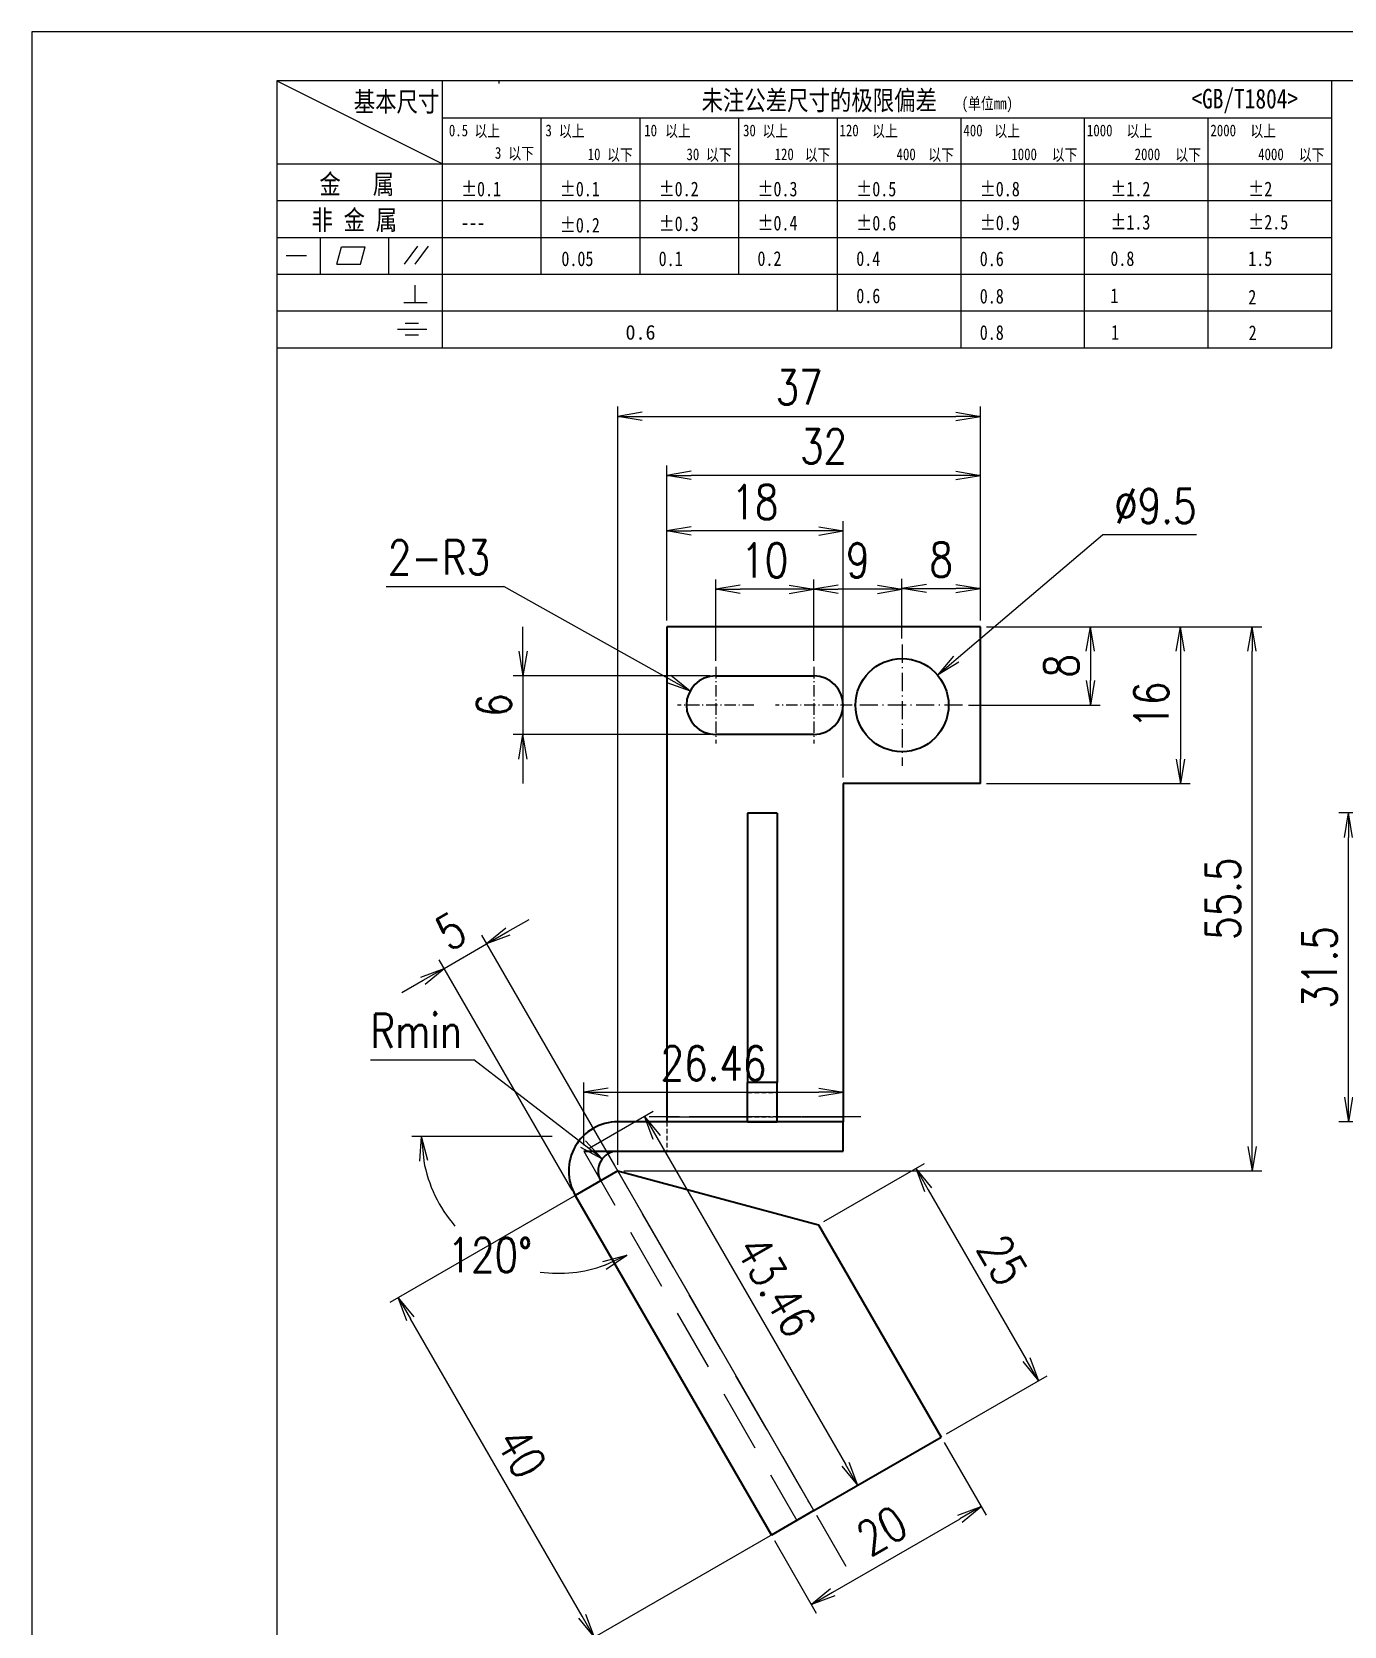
# Model space of a CAD drawing. Header units: millimetres. Extents: x 157477 to 225565, y -101889 to -80453.
# Drawn here: x 157825.9 to 157959.7, y -80796.5 to -80633.9 of the extents above; entities that cross this region are included whole.
import ezdxf

# ---------------------------------------------------------------- set-up
doc = ezdxf.new("R2010")
doc.units = ezdxf.units.MM
doc.header["$LTSCALE"] = 0.5
for name, pattern in [('AM_ISO02W050x2', [3.75, 3, -0.75]), ('AM_ISO08W050x2', [9, 6, -0.75, 1.5, -0.75]), ('DASHDOT', [18.5, 12, -3, 0.5, -3]), ('DASHED', [19.05, 12.7, -6.35])]:
    doc.linetypes.add(name, pattern=pattern)
for name, color, linetype, lineweight in [('中心线', 2, 'AM_ISO08W050x2', 18), ('图框', 7, 'Continuous', 18), ('标注线', 3, 'Continuous', 18), ('虚线', 1, 'AM_ISO02W050x2', 18)]:
    doc.layers.add(name, color=color, linetype=linetype, lineweight=lineweight)
doc.layers.add('图\\M+19E79\\M+195B6\\M+18E9A', color=7, linetype='Continuous')
doc.layers.add('打印-禁用', color=7, linetype='Continuous', lineweight=15, plot=False)
doc.styles.add('DIM', font='romans.shx', dxfattribs={"width": 0.8, "bigfont": 'bigfont.shx'})
doc.styles.add('国标', font='simfang.ttf', dxfattribs={"width": 0.8})
doc.dimstyles.new('XR 1-1$0', dxfattribs={"dimtxt": 3.5, "dimasz": 2.5, "dimexe": 1, "dimexo": 0.625, "dimgap": 1.2, "dimtad": 1, "dimzin": 9, "dimdsep": 46, "dimtxsty": 'DIM', "dimblk": 'OPEN', "dimcen": 0, "dimclrd": 8, "dimclre": 8, "dimclrt": 2, "dimazin": 2, "dimtfac": 0.5, "dimtmove": 0, "dimatfit": 3, "dimldrblk": 'OPEN', "dimfxl": 0, "dimtolj": 2, "dimlwd": 18, "dimlwe": 18, "dimarcsym": 0})
doc.dimstyles.new('XR 1-1$2', dxfattribs={"dimtxt": 3.5, "dimasz": 2.5, "dimexe": 1, "dimexo": 0.625, "dimgap": 1.2, "dimtad": 1, "dimtih": 1, "dimtoh": 1, "dimdsep": 46, "dimtxsty": 'DIM', "dimblk": 'OPEN', "dimcen": 0, "dimclrd": 8, "dimclre": 8, "dimclrt": 2, "dimazin": 2, "dimtfac": 0.5, "dimtmove": 0, "dimatfit": 3, "dimldrblk": 'OPEN', "dimfxl": 0, "dimtolj": 2, "dimlwd": 18, "dimlwe": 18, "dimarcsym": 0})
doc.dimstyles.new('XR 1-1$3', dxfattribs={"dimtxt": 3.5, "dimasz": 2.5, "dimexe": 1, "dimexo": 0.625, "dimgap": 1.2, "dimtad": 1, "dimtoh": 1, "dimdsep": 46, "dimtxsty": 'DIM', "dimblk": 'OPEN', "dimcen": 0, "dimclrd": 8, "dimclre": 8, "dimclrt": 2, "dimazin": 2, "dimtfac": 0.5, "dimtofl": 0, "dimtmove": 0, "dimatfit": 3, "dimldrblk": 'OPEN', "dimfxl": 0, "dimtolj": 2, "dimlwd": 18, "dimlwe": 18, "dimarcsym": 0})
doc.dimstyles.new('XR 1-1$4', dxfattribs={"dimtxt": 3.5, "dimasz": 2.5, "dimexe": 1, "dimexo": 0.625, "dimgap": 1.2, "dimtad": 1, "dimtoh": 1, "dimdsep": 46, "dimtxsty": 'DIM', "dimblk": 'OPEN', "dimcen": 0, "dimclrd": 8, "dimclre": 8, "dimclrt": 2, "dimazin": 2, "dimtfac": 0.5, "dimtofl": 0, "dimtmove": 0, "dimatfit": 3, "dimldrblk": 'OPEN', "dimfxl": 0, "dimtolj": 2, "dimlwd": 18, "dimlwe": 18, "dimarcsym": 0})

# ---------------------------------------------------------------- blocks, each defined once
blk = doc.blocks.new('GZDEH零件A4图框V01版')
at = {"layer": '图\\M+19E79\\M+195B6\\M+18E9A', "linetype": 'Continuous'}
for p, q in [((25, 292), (25, 13.5)), ((205, 292), (25, 292))]:
    blk.add_line(p, q, dxfattribs=at)
at = {"layer": '图\\M+19E79\\M+195B6\\M+18E9A', "color": 9}
for p, q in [((25, 292), (41.88, 283.54)), ((41.88, 264.79), (41.88, 292)), ((47.66, 291.75), (47.66, 292)), ((132.6, 264.79), (132.6, 292)), ((41.88, 288.22), (132.6, 288.22)), ((51.96, 272.29), (51.96, 288.22)), ((62.04, 272.29), (62.04, 288.22)), ((72.12, 272.29), (72.12, 288.22)), ((82.2, 268.54), (82.2, 288.22)), ((94.8, 264.79), (94.8, 288.22)), ((107.4, 264.79), (107.4, 288.22)), ((120, 264.79), (120, 288.22)), ((25, 283.54), (132.6, 283.54)), ((25, 279.79), (132.6, 279.79)), ((25, 276.04), (132.6, 276.04)), ((29.43, 272.34), (29.43, 276.04)), ((31.1, 273.3), (31.58, 275.09)), ((31.58, 275.09), (33.99, 275.09)), ((33.51, 273.3), (33.99, 275.09)), ((36.42, 272.34), (36.42, 276.04)), ((38.03, 273.3), (39.36, 275.16)), ((39.11, 273.3), (40.45, 275.16)), ((25.94, 274.19), (28, 274.19)), ((31.1, 273.3), (33.51, 273.3)), ((25, 272.29), (132.6, 272.29)), ((39.09, 269.41), (39.09, 271.18)), ((25, 268.54), (132.6, 268.54)), ((37.93, 269.41), (40.32, 269.41)), ((37.3, 266.69), (40.28, 266.69)), ((38.08, 267.29), (39.43, 267.29)), ((38.08, 266.09), (39.44, 266.09)), ((25, 264.79), (132.6, 264.79))]:
    blk.add_line(p, q, dxfattribs=at)
at = {"layer": '打印-禁用', "linetype": 'Continuous'}
for p, q in [((0, 297), (0, 0)), ((210, 297), (0, 297))]:
    blk.add_line(p, q, dxfattribs=at)
at = {"layer": '图\\M+19E79\\M+195B6\\M+18E9A', "color": 9, "style": '国标', "width": 0.8}
for s, height, p in [('基本尺寸', 2, (32.84, 288.88)), ('未注公差尺寸的极限偏差', 2, (68.32, 289.02)), ('<GB/T1804>', 2, (118.29, 289.19)), ('30', 1.2, (72.55, 286.35)), ('金   属', 2, (29.33, 280.48)), ('±0.1', 1.5, (43.78, 280.23)), ('±0.1', 1.5, (53.86, 280.23)), ('±0.2', 1.5, (63.94, 280.23)), ('±0.3', 1.5, (74.02, 280.23)), ('±0.5', 1.5, (84.1, 280.23)), ('±0.8', 1.5, (96.7, 280.23)), ('±1.2', 1.5, (110.02, 280.23)), ('±2', 1.5, (124.09, 280.23)), ('非 金 属', 2, (28.53, 276.82)), ('±0.2', 1.5, (53.86, 276.54)), ('±0.3', 1.5, (63.94, 276.69)), ('±0.4', 1.5, (74.02, 276.75)), ('±0.6', 1.5, (84.1, 276.75)), ('±0.9', 1.5, (96.7, 276.78)), ('±1.3', 1.5, (110.02, 276.84)), ('±2.5', 1.5, (124.09, 276.85)), ('---', 1.5, (43.78, 276.81)), ('0.1', 1.5, (63.94, 273.12)), ('0.2', 1.5, (74.02, 273.13)), ('0.4', 1.5, (84.1, 273.13)), ('0.6', 1.5, (96.7, 273.11)), ('0.8', 1.5, (110.02, 273.13)), ('1.5', 1.5, (124.09, 273.12)), ('0.6', 1.5, (84.1, 269.33)), ('0.8', 1.5, (96.7, 269.3)), ('1', 1.5, (110.02, 269.34)), ('2', 1.5, (124.09, 269.2)), ('0.8', 1.5, (96.7, 265.59)), ('1', 1.5, (110.1, 265.6)), ('2', 1.5, (124.13, 265.57))]:
    blk.add_text(s, height=height, dxfattribs=at).set_placement(p)
at = {"layer": '图\\M+19E79\\M+195B6\\M+18E9A', "color": 9, "lineweight": 15, "style": '国标', "width": 0.8}
for s, p in [('0.5', (42.54, 286.35)), ('以上', (45.15, 286.3)), ('3', (52.39, 286.35)), ('以上', (53.76, 286.3)), ('10', (62.47, 286.35)), ('以上', (64.6, 286.3)), ('以上', (74.53, 286.3)), ('120', (82.39, 286.35)), ('以上', (85.72, 286.3)), ('400', (95.03, 286.35)), ('以上', (98.19, 286.3)), ('1000', (107.63, 286.35)), ('以上', (111.67, 286.3)), ('2000', (120.23, 286.35)), ('以上', (124.31, 286.3)), ('3', (47.24, 284.06)), ('以下', (48.61, 284.01)), ('10', (56.7, 283.92)), ('以下', (58.69, 283.87)), ('30', (66.78, 283.92)), ('以下', (68.77, 283.87)), ('120', (75.77, 283.92)), ('以下', (78.85, 283.87)), ('400', (88.21, 283.92)), ('以下', (91.45, 283.87)), ('1000', (99.92, 283.92)), ('以下', (104.05, 283.87)), ('2000', (112.5, 283.92)), ('以下', (116.65, 283.87)), ('4000', (125.1, 283.92)), ('以下', (129.25, 283.87))]:
    blk.add_text(s, height=1.2, dxfattribs=at).set_placement(p)
at = {"layer": '图\\M+19E79\\M+195B6\\M+18E9A', "color": 9, "lineweight": 13, "style": '国标'}
blk.add_text('0.6', height=1.5, dxfattribs=at).set_placement((60.56, 265.61))
at = {"layer": '图\\M+19E79\\M+195B6\\M+18E9A', "color": 9, "lineweight": 15, "insert": (94.85, 290.31), "char_height": 1.2, "width": 8.7957, "attachment_point": 1, "style": '国标'}
blk.add_mtext('(单位mm)', dxfattribs=at)
at = {"layer": '图\\M+19E79\\M+195B6\\M+18E9A', "color": 9, "insert": (54.02, 273.09), "char_height": 1.5, "width": 5.1982, "attachment_point": 7, "style": '国标'}
blk.add_mtext('0.05', dxfattribs=at)
blk = doc.blocks.new('DEH A4')
at = {"layer": '图框'}
blk.add_blockref('GZDEH零件A4图框V01版', (0, 0), dxfattribs=at)
blk = doc.blocks.new('_Open')
at = {"color": 0, "linetype": 'ByBlock', "lineweight": -2}
for p, q in [((-1, 0.167), (0, 0)), ((-1, -0.167), (0, 0)), ((0, 0), (-1, 0))]:
    blk.add_line(p, q, dxfattribs=at)
blk = doc.blocks.new('*D9')
at = {"layer": 'Defpoints', "color": 0, "transparency": 16777216}
for p in [(157890.63, -80679.1), (157890.63, -80694.53), (157922.63, -80694.53)]:
    blk.add_point(p, dxfattribs=at)
at = {"layer": '标注线', "color": 8, "lineweight": 18, "transparency": 16777216}
for p, q in [((157890.63, -80693.91), (157890.63, -80678.1)), ((157922.63, -80693.91), (157922.63, -80678.1)), ((157920.13, -80679.1), (157893.13, -80679.1))]:
    blk.add_line(p, q, dxfattribs=at)
at = {"layer": '标注线', "color": 8, "linetype": 'ByBlock', "lineweight": 18, "transparency": 16777216, "xscale": 2.5, "yscale": 2.5, "zscale": 2.5, "rotation": 180}
blk.add_blockref('_Open', (157890.63, -80679.1), dxfattribs=at)
at = {"layer": '标注线', "color": 8, "linetype": 'ByBlock', "lineweight": 18, "transparency": 16777216, "xscale": 2.5, "yscale": 2.5, "zscale": 2.5}
blk.add_blockref('_Open', (157922.63, -80679.1), dxfattribs=at)
at = {"layer": '标注线', "color": 2, "transparency": 16777216, "insert": (157906.63, -80676.15), "char_height": 3.5, "attachment_point": 5, "style": 'DIM'}
blk.add_mtext('\\A2;32', dxfattribs=at)
blk = doc.blocks.new('*D10')
at = {"layer": 'Defpoints', "color": 0, "transparency": 16777216}
for p in [(157922.63, -80694.53), (157922.63, -80710.53), (157943.03, -80710.53)]:
    blk.add_point(p, dxfattribs=at)
at = {"layer": '标注线', "color": 8, "lineweight": 18, "transparency": 16777216}
for p, q in [((157923.26, -80694.53), (157944.03, -80694.53)), ((157943.03, -80697.03), (157943.03, -80708.03)), ((157923.26, -80710.53), (157944.03, -80710.53))]:
    blk.add_line(p, q, dxfattribs=at)
at = {"layer": '标注线', "color": 8, "linetype": 'ByBlock', "lineweight": 18, "transparency": 16777216, "xscale": 2.5, "yscale": 2.5, "zscale": 2.5}
for p, rotation in [((157943.03, -80694.53), 90), ((157943.03, -80710.53), 270)]:
    blk.add_blockref('_Open', p, dxfattribs=dict(at, rotation=rotation))
at = {"layer": '标注线', "color": 2, "transparency": 16777216, "insert": (157940.08, -80702.53), "char_height": 3.5, "attachment_point": 5, "rotation": 90, "style": 'DIM'}
blk.add_mtext('\\A2;16', dxfattribs=at)
blk = doc.blocks.new('*D11')
at = {"layer": 'Defpoints', "color": 0, "transparency": 16777216}
for p in [(157890.63, -80684.77), (157890.63, -80694.53), (157908.63, -80710.53)]:
    blk.add_point(p, dxfattribs=at)
at = {"layer": '标注线', "color": 8, "lineweight": 18, "transparency": 16777216}
for p, q in [((157890.63, -80693.91), (157890.63, -80683.77)), ((157906.13, -80684.77), (157893.13, -80684.77)), ((157908.63, -80709.91), (157908.63, -80683.77))]:
    blk.add_line(p, q, dxfattribs=at)
at = {"layer": '标注线', "color": 8, "linetype": 'ByBlock', "lineweight": 18, "transparency": 16777216, "xscale": 2.5, "yscale": 2.5, "zscale": 2.5, "rotation": 180}
blk.add_blockref('_Open', (157890.63, -80684.77), dxfattribs=at)
at = {"layer": '标注线', "color": 8, "linetype": 'ByBlock', "lineweight": 18, "transparency": 16777216, "xscale": 2.5, "yscale": 2.5, "zscale": 2.5}
blk.add_blockref('_Open', (157908.63, -80684.77), dxfattribs=at)
at = {"layer": '标注线', "color": 2, "transparency": 16777216, "insert": (157899.63, -80681.82), "char_height": 3.5, "attachment_point": 5, "style": 'DIM'}
blk.add_mtext('\\A2;18', dxfattribs=at)
blk = doc.blocks.new('*D12')
at = {"layer": 'Defpoints', "color": 0, "transparency": 16777216}
for p in [(157922.63, -80694.53), (157920.81, -80702.53), (157933.85, -80702.53)]:
    blk.add_point(p, dxfattribs=at)
at = {"layer": '标注线', "color": 8, "lineweight": 18, "transparency": 16777216}
for p, q in [((157923.26, -80694.53), (157934.85, -80694.53)), ((157933.85, -80697.03), (157933.85, -80700.03)), ((157921.43, -80702.53), (157934.85, -80702.53))]:
    blk.add_line(p, q, dxfattribs=at)
at = {"layer": '标注线', "color": 8, "linetype": 'ByBlock', "lineweight": 18, "transparency": 16777216, "xscale": 2.5, "yscale": 2.5, "zscale": 2.5}
for p, rotation in [((157933.85, -80694.53), 90), ((157933.85, -80702.53), 270)]:
    blk.add_blockref('_Open', p, dxfattribs=dict(at, rotation=rotation))
at = {"layer": '标注线', "color": 2, "transparency": 16777216, "insert": (157930.9, -80698.53), "char_height": 3.5, "attachment_point": 5, "rotation": 90, "style": 'DIM'}
blk.add_mtext('\\A2;8', dxfattribs=at)
blk = doc.blocks.new('*D13')
at = {"layer": 'Defpoints', "color": 0, "transparency": 16777216}
for p in [(157922.63, -80690.64), (157922.63, -80694.53), (157914.63, -80696.36)]:
    blk.add_point(p, dxfattribs=at)
at = {"layer": '标注线', "color": 8, "lineweight": 18, "transparency": 16777216}
for p, q in [((157914.63, -80695.73), (157914.63, -80689.64)), ((157922.63, -80693.91), (157922.63, -80689.64)), ((157917.13, -80690.64), (157920.13, -80690.64))]:
    blk.add_line(p, q, dxfattribs=at)
at = {"layer": '标注线', "color": 8, "linetype": 'ByBlock', "lineweight": 18, "transparency": 16777216, "xscale": 2.5, "yscale": 2.5, "zscale": 2.5, "rotation": 180}
blk.add_blockref('_Open', (157914.63, -80690.64), dxfattribs=at)
at = {"layer": '标注线', "color": 8, "linetype": 'ByBlock', "lineweight": 18, "transparency": 16777216, "xscale": 2.5, "yscale": 2.5, "zscale": 2.5}
blk.add_blockref('_Open', (157922.63, -80690.64), dxfattribs=at)
at = {"layer": '标注线', "color": 2, "transparency": 16777216, "insert": (157918.63, -80687.69), "char_height": 3.5, "attachment_point": 5, "style": 'DIM'}
blk.add_mtext('\\A2;8', dxfattribs=at)
blk = doc.blocks.new('*D14')
at = {"layer": 'Defpoints', "color": 0, "transparency": 16777216}
for p in [(157905.63, -80690.72), (157914.63, -80696.36), (157905.63, -80698.63)]:
    blk.add_point(p, dxfattribs=at)
at = {"layer": '标注线', "color": 8, "lineweight": 18, "transparency": 16777216}
for p, q in [((157905.63, -80698.01), (157905.63, -80689.72)), ((157914.63, -80695.73), (157914.63, -80689.72)), ((157912.13, -80690.72), (157908.13, -80690.72))]:
    blk.add_line(p, q, dxfattribs=at)
at = {"layer": '标注线', "color": 8, "linetype": 'ByBlock', "lineweight": 18, "transparency": 16777216, "xscale": 2.5, "yscale": 2.5, "zscale": 2.5, "rotation": 180}
blk.add_blockref('_Open', (157905.63, -80690.72), dxfattribs=at)
at = {"layer": '标注线', "color": 8, "linetype": 'ByBlock', "lineweight": 18, "transparency": 16777216, "xscale": 2.5, "yscale": 2.5, "zscale": 2.5}
blk.add_blockref('_Open', (157914.63, -80690.72), dxfattribs=at)
at = {"layer": '标注线', "color": 2, "transparency": 16777216, "insert": (157910.13, -80687.77), "char_height": 3.5, "attachment_point": 5, "style": 'DIM'}
blk.add_mtext('\\A2;9', dxfattribs=at)
blk = doc.blocks.new('*D15')
at = {"layer": 'Defpoints', "color": 0, "transparency": 16777216}
for p in [(157895.63, -80690.72), (157895.63, -80698.63), (157905.63, -80698.63)]:
    blk.add_point(p, dxfattribs=at)
at = {"layer": '标注线', "color": 8, "lineweight": 18, "transparency": 16777216}
for p, q in [((157895.63, -80698.01), (157895.63, -80689.72)), ((157905.63, -80698.01), (157905.63, -80689.72)), ((157903.13, -80690.72), (157898.13, -80690.72))]:
    blk.add_line(p, q, dxfattribs=at)
at = {"layer": '标注线', "color": 8, "linetype": 'ByBlock', "lineweight": 18, "transparency": 16777216, "xscale": 2.5, "yscale": 2.5, "zscale": 2.5, "rotation": 180}
blk.add_blockref('_Open', (157895.63, -80690.72), dxfattribs=at)
at = {"layer": '标注线', "color": 8, "linetype": 'ByBlock', "lineweight": 18, "transparency": 16777216, "xscale": 2.5, "yscale": 2.5, "zscale": 2.5}
blk.add_blockref('_Open', (157905.63, -80690.72), dxfattribs=at)
at = {"layer": '标注线', "color": 2, "transparency": 16777216, "insert": (157900.63, -80687.77), "char_height": 3.5, "attachment_point": 5, "style": 'DIM'}
blk.add_mtext('\\A2;10', dxfattribs=at)
blk = doc.blocks.new('*D16')
at = {"layer": 'Defpoints', "color": 0, "transparency": 16777216}
for p in [(157918.25, -80699.46), (157911.01, -80705.61)]:
    blk.add_point(p, dxfattribs=at)
at = {"layer": '标注线', "color": 8, "lineweight": 18, "transparency": 16777216}
for p in [(157920.16, -80697.84), (157944.68, -80685.18)]:
    blk.add_line(p, (157935.08, -80685.18), dxfattribs=at)
at = {"layer": '标注线', "color": 8, "linetype": 'ByBlock', "lineweight": 18, "transparency": 16777216, "xscale": 2.5, "yscale": 2.5, "zscale": 2.5, "rotation": 220.3227394671733}
blk.add_blockref('_Open', (157918.25, -80699.46), dxfattribs=at)
at = {"layer": '标注线', "color": 2, "transparency": 16777216, "insert": (157940.48, -80682.23), "char_height": 3.5, "attachment_point": 5, "style": 'DIM'}
blk.add_mtext('\\A2;∅9.5', dxfattribs=at)
blk = doc.blocks.new('*D17')
at = {"layer": 'Defpoints', "color": 0, "transparency": 16777216}
for p in [(157893.01, -80701.07), (157895.63, -80702.53)]:
    blk.add_point(p, dxfattribs=at)
at = {"layer": '标注线', "color": 8, "lineweight": 18, "transparency": 16777216}
for p in [(157862, -80690.42), (157890.83, -80699.85)]:
    blk.add_line(p, (157874, -80690.42), dxfattribs=at)
at = {"layer": '标注线', "color": 8, "linetype": 'ByBlock', "lineweight": 18, "transparency": 16777216, "xscale": 2.5, "yscale": 2.5, "zscale": 2.5, "rotation": 330.7572514896722}
blk.add_blockref('_Open', (157893.01, -80701.07), dxfattribs=at)
at = {"layer": '标注线', "color": 2, "transparency": 16777216, "insert": (157867.4, -80687.47), "char_height": 3.5, "attachment_point": 5, "style": 'DIM'}
blk.add_mtext('\\A2;{{\\Fromans,bigfont|c134;2-}R3}', dxfattribs=at)
blk = doc.blocks.new('*D18')
at = {"layer": 'Defpoints', "color": 0, "transparency": 16777216}
for p in [(157895.63, -80699.53), (157875.96, -80705.53), (157895.63, -80705.53)]:
    blk.add_point(p, dxfattribs=at)
at = {"layer": '标注线', "color": 8, "lineweight": 18, "transparency": 16777216}
for p, q in [((157875.96, -80697.03), (157875.96, -80694.53)), ((157895.01, -80699.53), (157874.96, -80699.53)), ((157875.96, -80699.53), (157875.96, -80705.53)), ((157895.01, -80705.53), (157874.96, -80705.53)), ((157875.96, -80708.03), (157875.96, -80710.53))]:
    blk.add_line(p, q, dxfattribs=at)
at = {"layer": '标注线', "color": 8, "linetype": 'ByBlock', "lineweight": 18, "transparency": 16777216, "xscale": 2.5, "yscale": 2.5, "zscale": 2.5}
for p, rotation in [((157875.96, -80699.53), 270), ((157875.96, -80705.53), 90)]:
    blk.add_blockref('_Open', p, dxfattribs=dict(at, rotation=rotation))
at = {"layer": '标注线', "color": 2, "transparency": 16777216, "insert": (157873.01, -80702.53), "char_height": 3.5, "attachment_point": 5, "rotation": 90, "style": 'DIM'}
blk.add_mtext('\\A2;6', dxfattribs=at)
blk = doc.blocks.new('*D25')
at = {"layer": 'Defpoints', "color": 0, "transparency": 16777216}
for p in [(157960.18, -80713.53), (157982.1, -80713.53), (157970.6, -80745.03)]:
    blk.add_point(p, dxfattribs=at)
at = {"layer": '标注线', "color": 8, "lineweight": 18, "transparency": 16777216}
for p, q in [((157981.48, -80713.53), (157959.18, -80713.53)), ((157960.18, -80742.53), (157960.18, -80716.03)), ((157969.98, -80745.03), (157959.18, -80745.03))]:
    blk.add_line(p, q, dxfattribs=at)
at = {"layer": '标注线', "color": 8, "linetype": 'ByBlock', "lineweight": 18, "transparency": 16777216, "xscale": 2.5, "yscale": 2.5, "zscale": 2.5}
for p, rotation in [((157960.18, -80713.53), 90), ((157960.18, -80745.03), 270)]:
    blk.add_blockref('_Open', p, dxfattribs=dict(at, rotation=rotation))
at = {"layer": '标注线', "color": 2, "transparency": 16777216, "insert": (157957.23, -80729.28), "char_height": 3.5, "attachment_point": 5, "rotation": 90, "style": 'DIM'}
blk.add_mtext('\\A2;31.5', dxfattribs=at)
blk = doc.blocks.new('*D27')
at = {"layer": 'Defpoints', "color": 0, "transparency": 16777216}
for p in [(157885.63, -80746.53), (157908.63, -80746.53), (157882.6, -80751.78), (157868.88, -80755.5), (157902.6, -80786.43)]:
    blk.add_point(p, dxfattribs=at)
at = {"layer": '标注线', "color": 8, "lineweight": 18, "transparency": 16777216}
blk.add_line((157878.94, -80746.53), (157864.62, -80746.53), dxfattribs=at)
for start, end in [(190.2783, 220.8914), (262.4065, 289.7217)]:
    blk.add_arc((157879.57, -80746.53), 13.95, start, end, dxfattribs=at)
at = {"layer": '标注线', "color": 8, "linetype": 'ByBlock', "lineweight": 18, "transparency": 16777216, "xscale": 2.5, "yscale": 2.5, "zscale": 2.5}
for p, rotation in [((157865.62, -80746.53), 95.13917453298646), ((157886.55, -80758.62), 24.86082546676087)]:
    blk.add_blockref('_Open', p, dxfattribs=dict(at, rotation=rotation))
at = {"layer": '标注线', "color": 2, "transparency": 16777216, "insert": (157872.59, -80758.62), "char_height": 3.5, "attachment_point": 5, "style": 'DIM'}
blk.add_mtext('\\A2;120%%d', dxfattribs=at)
blk = doc.blocks.new('*D28')
at = {"layer": 'Defpoints', "color": 0, "transparency": 16777216}
for p in [(157918.62, -80777.18), (157922.71, -80784.26), (157901.3, -80787.18)]:
    blk.add_point(p, dxfattribs=at)
at = {"layer": '标注线', "color": 8, "lineweight": 18, "transparency": 16777216}
for p, q in [((157918.94, -80777.72), (157923.21, -80785.13)), ((157907.56, -80793.01), (157920.55, -80785.51)), ((157901.61, -80787.72), (157905.89, -80795.13))]:
    blk.add_line(p, q, dxfattribs=at)
at = {"layer": '标注线', "color": 8, "linetype": 'ByBlock', "lineweight": 18, "transparency": 16777216, "xscale": 2.5, "yscale": 2.5, "zscale": 2.5}
for p, rotation in [((157922.71, -80784.26), 30.00005393903638), ((157905.39, -80794.26), 210.0000539390363)]:
    blk.add_blockref('_Open', p, dxfattribs=dict(at, rotation=rotation))
at = {"layer": '标注线', "color": 2, "transparency": 16777216, "insert": (157912.58, -80786.71), "char_height": 3.5, "attachment_point": 5, "rotation": 30.0001, "style": 'DIM'}
blk.add_mtext('\\A2;20', dxfattribs=at)
blk = doc.blocks.new('*D29')
at = {"layer": 'Defpoints', "color": 0, "transparency": 16777216}
for p in [(157906.12, -80755.53), (157928.56, -80771.44), (157918.62, -80777.18)]:
    blk.add_point(p, dxfattribs=at)
at = {"layer": '标注线', "color": 8, "lineweight": 18, "transparency": 16777216}
for p, q in [((157906.66, -80755.21), (157916.93, -80749.29)), ((157917.31, -80751.95), (157927.31, -80769.27)), ((157919.16, -80776.86), (157929.43, -80770.94))]:
    blk.add_line(p, q, dxfattribs=at)
at = {"layer": '标注线', "color": 8, "linetype": 'ByBlock', "lineweight": 18, "transparency": 16777216, "xscale": 2.5, "yscale": 2.5, "zscale": 2.5}
for p, rotation in [((157916.06, -80749.79), 119.9999999997557), ((157928.56, -80771.44), 299.9999999997557)]:
    blk.add_blockref('_Open', p, dxfattribs=dict(at, rotation=rotation))
at = {"layer": '标注线', "color": 2, "transparency": 16777216, "insert": (157924.87, -80759.14), "char_height": 3.5, "attachment_point": 5, "rotation": 300, "style": 'DIM'}
blk.add_mtext('\\A2;25', dxfattribs=at)
blk = doc.blocks.new('*D30')
at = {"layer": 'Defpoints', "color": 0, "transparency": 16777216}
for p in [(157882.6, -80751.78), (157863.24, -80762.96), (157902.6, -80786.43)]:
    blk.add_point(p, dxfattribs=at)
at = {"layer": '标注线', "color": 8, "lineweight": 18, "transparency": 16777216}
for p, q in [((157882.06, -80752.1), (157862.38, -80763.46)), ((157881.99, -80795.44), (157864.49, -80765.13)), ((157902.06, -80786.74), (157882.38, -80798.1))]:
    blk.add_line(p, q, dxfattribs=at)
at = {"layer": '标注线', "color": 8, "linetype": 'ByBlock', "lineweight": 18, "transparency": 16777216, "xscale": 2.5, "yscale": 2.5, "zscale": 2.5}
for p, rotation in [((157863.24, -80762.96), 119.9999999997126), ((157883.24, -80797.6), 299.9999999997125)]:
    blk.add_blockref('_Open', p, dxfattribs=dict(at, rotation=rotation))
at = {"layer": '标注线', "color": 2, "transparency": 16777216, "insert": (157875.8, -80778.81), "char_height": 3.5, "attachment_point": 5, "rotation": 300, "style": 'DIM'}
blk.add_mtext('\\A2;40', dxfattribs=at)
blk = doc.blocks.new('*D31')
at = {"layer": 'Defpoints', "color": 0, "transparency": 16777216}
for p in [(157884.05, -80748.81), (157885.63, -80750.03)]:
    blk.add_point(p, dxfattribs=at)
at = {"layer": '标注线', "color": 8, "lineweight": 18, "transparency": 16777216}
for p in [(157860.41, -80738.7), (157882.07, -80747.29)]:
    blk.add_line(p, (157870.94, -80738.7), dxfattribs=at)
at = {"layer": '标注线', "color": 8, "linetype": 'ByBlock', "lineweight": 18, "transparency": 16777216, "xscale": 2.5, "yscale": 2.5, "zscale": 2.5, "rotation": 322.3362733174289}
blk.add_blockref('_Open', (157884.05, -80748.81), dxfattribs=at)
at = {"layer": '标注线', "color": 2, "transparency": 16777216, "insert": (157865.08, -80735.75), "char_height": 3.5, "attachment_point": 5, "style": 'DIM'}
blk.add_mtext('\\A2;{{\\Fromans,bigfont|c134;Rmin}}', dxfattribs=at)
blk = doc.blocks.new('*D32')
at = {"layer": 'Defpoints', "color": 0, "transparency": 16777216}
for p in [(157922.63, -80673.08), (157922.63, -80694.53), (157885.63, -80750.03)]:
    blk.add_point(p, dxfattribs=at)
at = {"layer": '标注线', "color": 8, "lineweight": 18, "transparency": 16777216}
for p, q in [((157885.63, -80749.41), (157885.63, -80672.08)), ((157922.63, -80693.91), (157922.63, -80672.08)), ((157888.13, -80673.08), (157920.13, -80673.08))]:
    blk.add_line(p, q, dxfattribs=at)
at = {"layer": '标注线', "color": 8, "linetype": 'ByBlock', "lineweight": 18, "transparency": 16777216, "xscale": 2.5, "yscale": 2.5, "zscale": 2.5, "rotation": 180}
blk.add_blockref('_Open', (157885.63, -80673.08), dxfattribs=at)
at = {"layer": '标注线', "color": 8, "linetype": 'ByBlock', "lineweight": 18, "transparency": 16777216, "xscale": 2.5, "yscale": 2.5, "zscale": 2.5}
blk.add_blockref('_Open', (157922.63, -80673.08), dxfattribs=at)
at = {"layer": '标注线', "color": 2, "transparency": 16777216, "insert": (157904.13, -80670.13), "char_height": 3.5, "attachment_point": 5, "style": 'DIM'}
blk.add_mtext('\\A2;37', dxfattribs=at)
blk = doc.blocks.new('*D33')
at = {"layer": 'Defpoints', "color": 0, "transparency": 16777216}
for p in [(157922.63, -80694.53), (157950.34, -80694.53), (157885.63, -80750.03)]:
    blk.add_point(p, dxfattribs=at)
at = {"layer": '标注线', "color": 8, "lineweight": 18, "transparency": 16777216}
for p, q in [((157923.26, -80694.53), (157951.34, -80694.53)), ((157950.34, -80747.53), (157950.34, -80697.03)), ((157886.26, -80750.03), (157951.34, -80750.03))]:
    blk.add_line(p, q, dxfattribs=at)
at = {"layer": '标注线', "color": 8, "linetype": 'ByBlock', "lineweight": 18, "transparency": 16777216, "xscale": 2.5, "yscale": 2.5, "zscale": 2.5}
for p, rotation in [((157950.34, -80694.53), 90), ((157950.34, -80750.03), 270)]:
    blk.add_blockref('_Open', p, dxfattribs=dict(at, rotation=rotation))
at = {"layer": '标注线', "color": 2, "transparency": 16777216, "insert": (157947.39, -80722.28), "char_height": 3.5, "attachment_point": 5, "rotation": 90, "style": 'DIM'}
blk.add_mtext('\\A2;55.5', dxfattribs=at)
blk = doc.blocks.new('*D34')
at = {"layer": 'Defpoints', "color": 0, "transparency": 16777216}
for p in [(157872.26, -80726.88), (157885.63, -80750.03), (157881.3, -80752.53)]:
    blk.add_point(p, dxfattribs=at)
at = {"layer": '标注线', "color": 8, "lineweight": 18, "transparency": 16777216}
for p, q in [((157874.43, -80725.63), (157876.59, -80724.38)), ((157867.93, -80729.38), (157872.26, -80726.88)), ((157885.32, -80749.49), (157871.76, -80726.01)), ((157880.99, -80751.99), (157867.43, -80728.51)), ((157865.77, -80730.63), (157863.6, -80731.88))]:
    blk.add_line(p, q, dxfattribs=at)
at = {"layer": '标注线', "color": 8, "linetype": 'ByBlock', "lineweight": 18, "transparency": 16777216, "xscale": 2.5, "yscale": 2.5, "zscale": 2.5}
for p, rotation in [((157872.26, -80726.88), 209.9998829212673), ((157867.93, -80729.38), 29.99988292126729)]:
    blk.add_blockref('_Open', p, dxfattribs=dict(at, rotation=rotation))
at = {"layer": '标注线', "color": 2, "transparency": 16777216, "insert": (157868.62, -80725.58), "char_height": 3.5, "attachment_point": 5, "rotation": 29.9999, "style": 'DIM'}
blk.add_mtext('\\A2;5', dxfattribs=at)
blk = doc.blocks.new('*D47')
at = {"layer": 'Defpoints', "color": 0, "transparency": 16777216}
for p in [(157908.63, -80742.01), (157882.17, -80748.03), (157908.63, -80748.03)]:
    blk.add_point(p, dxfattribs=at)
at = {"layer": '标注线', "color": 8, "lineweight": 18, "transparency": 16777216}
for p, q in [((157882.17, -80747.41), (157882.17, -80741.01)), ((157884.67, -80742.01), (157906.13, -80742.01)), ((157908.63, -80747.41), (157908.63, -80741.01))]:
    blk.add_line(p, q, dxfattribs=at)
at = {"layer": '标注线', "color": 8, "lineweight": 18, "transparency": 16777216, "xscale": 2.5, "yscale": 2.5, "zscale": 2.5, "rotation": 180}
blk.add_blockref('_Open', (157882.17, -80742.01), dxfattribs=at)
at = {"layer": '标注线', "color": 8, "lineweight": 18, "transparency": 16777216, "xscale": 2.5, "yscale": 2.5, "zscale": 2.5}
blk.add_blockref('_Open', (157908.63, -80742.01), dxfattribs=at)
at = {"layer": '标注线', "color": 2, "transparency": 16777216, "insert": (157895.4, -80739.06), "char_height": 3.5, "attachment_point": 5, "style": 'DIM'}
blk.add_mtext('\\A2;26.46', dxfattribs=at)
blk = doc.blocks.new('*D48')
at = {"layer": 'Defpoints', "color": 0, "transparency": 16777216}
for p in [(157882.17, -80748.03), (157910.1, -80782.1), (157903.9, -80785.68)]:
    blk.add_point(p, dxfattribs=at)
at = {"layer": '标注线', "color": 8, "lineweight": 18, "transparency": 16777216}
for p, q in [((157882.71, -80747.72), (157889.23, -80743.96)), ((157889.62, -80746.62), (157908.85, -80779.93)), ((157904.44, -80785.36), (157910.97, -80781.6))]:
    blk.add_line(p, q, dxfattribs=at)
at = {"layer": '标注线', "color": 8, "lineweight": 18, "transparency": 16777216, "xscale": 2.5, "yscale": 2.5, "zscale": 2.5}
for p, rotation in [((157888.37, -80744.46), 120.0002801439089), ((157910.1, -80782.1), 300.0002801439089)]:
    blk.add_blockref('_Open', p, dxfattribs=dict(at, rotation=rotation))
at = {"layer": '标注线', "color": 2, "transparency": 16777216, "insert": (157901.79, -80761.8), "char_height": 3.5, "attachment_point": 5, "rotation": 300.0003, "style": 'DIM'}
blk.add_mtext('\\A2;43.46', dxfattribs=at)

msp = doc.modelspace()

# ---------------------------------------------------------------- linework, layer by layer
at = {"color": 7, "lineweight": 35}
for p, q in [((157922.632, -80694.535), (157890.632, -80694.535)), ((157890.632, -80694.535), (157890.632, -80744.535)), ((157908.632, -80710.535), (157908.632, -80744.535)), ((157898.882, -80713.535), (157898.882, -80741.035)), ((157901.882, -80713.535), (157901.882, -80741.035)), ((157908.632, -80745.035), (157885.632, -80745.035)), ((157882.168, -80748.035), (157908.632, -80748.035)), ((157885.632, -80750.035), (157906.123, -80755.525)), ((157881.302, -80752.535), (157901.302, -80787.176)), ((157906.123, -80755.525), (157918.623, -80777.176))]:
    msp.add_line(p, q, dxfattribs=at)
at = {"color": 7, "lineweight": 35, "ltscale": 0.4}
msp.add_line((157922.632, -80710.535), (157922.632, -80694.535), dxfattribs=at)
at = {"color": 7, "lineweight": 35, "ltscale": 0.25}
for p, q in [((157895.632, -80699.535), (157905.632, -80699.535)), ((157905.632, -80705.535), (157895.632, -80705.535))]:
    msp.add_line(p, q, dxfattribs=at)
at = {"color": 7, "lineweight": 35, "ltscale": 0.35}
msp.add_line((157922.632, -80710.535), (157908.632, -80710.535), dxfattribs=at)
at = {"color": 7, "lineweight": 35, "ltscale": 0.075}
for p, q in [((157901.882, -80713.535), (157898.882, -80713.535)), ((157901.882, -80741.035), (157898.882, -80741.035)), ((157898.882, -80745.035), (157901.882, -80745.035)), ((157908.632, -80748.035), (157908.632, -80745.035))]:
    msp.add_line(p, q, dxfattribs=at)
at = {"color": 7, "lineweight": 35, "ltscale": 0.1}
msp.add_line((157898.882, -80745.035), (157898.882, -80741.035), dxfattribs=at)
at = {"color": 7, "lineweight": 35, "ltscale": 0.0625}
msp.add_line((157901.882, -80743.535), (157901.882, -80741.035), dxfattribs=at)
at = {"color": 7, "lineweight": 35, "ltscale": 0.0375}
msp.add_line((157901.882, -80745.035), (157901.882, -80743.535), dxfattribs=at)
at = {"color": 7, "lineweight": 35, "ltscale": 0.008839}
for p, q in [((157890.632, -80744.535), (157890.632, -80744.888)), ((157908.632, -80744.535), (157908.632, -80744.888))]:
    msp.add_line(p, q, dxfattribs=at)
at = {"color": 7, "lineweight": 13, "ltscale": 0.20625}
msp.add_line((157890.632, -80744.535), (157898.882, -80744.535), dxfattribs=at)
at = {"color": 7, "lineweight": 35, "ltscale": 0.003661}
for p, q in [((157890.632, -80744.888), (157890.632, -80745.035)), ((157908.632, -80744.888), (157908.632, -80745.035))]:
    msp.add_line(p, q, dxfattribs=at)
at = {"color": 7, "lineweight": 13, "ltscale": 0.16875}
msp.add_line((157901.882, -80744.535), (157908.632, -80744.535), dxfattribs=at)
at = {"color": 7, "lineweight": 35, "ltscale": 0.124999}
for p, q in [((157885.632, -80750.035), (157881.302, -80752.535)), ((157905.632, -80784.676), (157901.302, -80787.176))]:
    msp.add_line(p, q, dxfattribs=at)
at = {"color": 7, "lineweight": 13}
msp.add_line((157905.632, -80784.676), (157885.632, -80750.035), dxfattribs=at)
at = {"color": 7, "lineweight": 35, "ltscale": 0.375001}
msp.add_line((157905.632, -80784.676), (157918.623, -80777.176), dxfattribs=at)
at = {"color": 7, "lineweight": 35}
msp.add_circle((157914.632, -80702.535), 4.75, dxfattribs=at)
for centre, radius, start, end in [((157895.632, -80702.535), 3, 90, 270), ((157905.632, -80702.535), 3, 270, 90), ((157885.632, -80750.035), 5, 90, 210), ((157885.632, -80750.035), 2, 90, 210)]:
    msp.add_arc(centre, radius, start, end, dxfattribs=at)
at = {"layer": '中心线', "linetype": 'DASHDOT', "lineweight": 13, "ltscale": 0.30875}
msp.add_line((157914.632, -80696.36), (157914.632, -80708.71), dxfattribs=at)
at = {"layer": '中心线', "linetype": 'DASHDOT', "lineweight": 13, "ltscale": 0.195}
for p, q in [((157895.632, -80698.635), (157895.632, -80706.435)), ((157905.632, -80698.635), (157905.632, -80706.435)), ((157899.532, -80702.535), (157891.732, -80702.535)), ((157909.532, -80702.535), (157901.732, -80702.535))]:
    msp.add_line(p, q, dxfattribs=at)
at = {"layer": '中心线', "linetype": 'DASHDOT', "lineweight": 13, "ltscale": 0.308749}
msp.add_line((157920.807, -80702.535), (157908.457, -80702.535), dxfattribs=at)
at = {"layer": '中心线', "linetype": 'DASHDOT', "lineweight": 13}
for p, q in [((157908.931, -80790.39), (157882.333, -80744.321)), ((157910.432, -80744.535), (157888.832, -80744.535))]:
    msp.add_line(p, q, dxfattribs=at)
at = {"layer": '虚线', "linetype": 'DASHED', "lineweight": 13, "ltscale": 0.075}
for p, q in [((157898.882, -80742.035), (157901.882, -80742.035)), ((157890.632, -80745.035), (157890.632, -80748.035)), ((157898.882, -80744.535), (157901.882, -80744.535))]:
    msp.add_line(p, q, dxfattribs=at)
at = {"layer": '虚线', "linetype": 'DASHED', "lineweight": 13, "ltscale": 0.45}
msp.add_line((157908.632, -80744.535), (157890.632, -80744.535), dxfattribs=at)
at = {"layer": '虚线', "linetype": 'DASHED', "lineweight": 13}
for p, q in [((157882.168, -80748.035), (157903.9, -80785.676)), ((157905.632, -80784.676), (157885.632, -80750.035))]:
    msp.add_line(p, q, dxfattribs=at)

# ---------------------------------------------------------------- block references
at = {"layer": '图框'}
msp.add_blockref('DEH A4', (157825.865, -80930.869), dxfattribs=at)

# ---------------------------------------------------------------- dimensions: what is measured, and where the dimension line sits
at = {"layer": '标注线'}
for base, p1, p2, picture, middle in [((157922.632, -80673.075), (157885.632, -80750.035), (157922.632, -80694.535), '*D32', (157904.132, -80670.125)), ((157890.632, -80679.099), (157922.632, -80694.535), (157890.632, -80694.535), '*D9', (157906.632, -80676.149)), ((157890.632, -80684.773), (157908.632, -80710.535), (157890.632, -80694.535), '*D11', (157899.632, -80681.823)), ((157895.632, -80690.72), (157905.632, -80698.635), (157895.632, -80698.635), '*D15', (157900.632, -80687.77)), ((157905.632, -80690.72), (157914.632, -80696.36), (157905.632, -80698.635), '*D14', (157910.132, -80687.77)), ((157922.632, -80690.644), (157914.632, -80696.36), (157922.632, -80694.535), '*D13', (157918.632, -80687.694)), ((157908.632, -80742.013), (157882.168, -80748.035), (157908.632, -80748.035), '*D47', (157895.4, -80739.063))]:
    dim = msp.add_linear_dim(base=base, p1=p1, p2=p2, dimstyle='XR 1-1$0', dxfattribs=at)
    dim.commit()
    dim.dimension.update_dxf_attribs({"geometry": picture, "text_midpoint": middle})
dim = msp.add_diameter_dim_2p(p1=(157911.011, -80705.609), p2=(157918.254, -80699.461), dimstyle='XR 1-1$3', dxfattribs=at)
dim.commit()
dim.dimension.update_dxf_attribs({"geometry": '*D16', "text_midpoint": (157940.482, -80685.178), "dimtype": 163})
for center, mpoint, text, picture, middle in [((157895.632, -80702.535), (157893.014, -80701.069), '{{\\Fromans,bigfont|c134;2-}<>}', '*D17', (157867.4, -80690.424)), ((157885.632, -80750.035), (157884.049, -80748.813), '{{\\Fromans,bigfont|c134;Rmin}}', '*D31', (157865.075, -80738.696))]:
    dim = msp.add_radius_dim(center=center, mpoint=mpoint, text=text, dimstyle='XR 1-1$4', dxfattribs=at)
    dim.commit()
    dim.dimension.update_dxf_attribs({"geometry": picture, "text_midpoint": middle, "dimtype": 164})
for base, p1, p2, picture, middle in [((157875.959, -80705.535), (157895.632, -80699.535), (157895.632, -80705.535), '*D18', (157873.009, -80702.535)), ((157950.338, -80694.535), (157885.632, -80750.035), (157922.632, -80694.535), '*D33', (157947.388, -80722.285)), ((157933.849, -80702.535), (157922.632, -80694.535), (157920.807, -80702.535), '*D12', (157930.899, -80698.535)), ((157943.026, -80710.535), (157922.632, -80694.535), (157922.632, -80710.535), '*D10', (157940.076, -80702.535)), ((157960.176, -80713.535), (157970.602, -80745.035), (157982.102, -80713.535), '*D25', (157957.226, -80729.285))]:
    dim = msp.add_linear_dim(base=base, p1=p1, p2=p2, angle=90, dimstyle='XR 1-1$0', dxfattribs=at)
    dim.commit()
    dim.dimension.update_dxf_attribs({"geometry": picture, "text_midpoint": middle})
for p1, p2, distance, picture, middle in [((157881.302, -80752.535), (157885.632, -80750.035), 26.737, '*D34', (157868.624, -80725.575)), ((157882.168, -80748.035), (157903.9, -80785.676), 7.158, '*D48', (157901.788, -80761.801)), ((157906.123, -80755.525), (157918.623, -80777.176), 11.476, '*D29', (157924.866, -80759.137)), ((157902.601, -80786.426), (157882.601, -80751.785), 22.351, '*D30', (157875.799, -80778.806)), ((157901.302, -80787.176), (157918.623, -80777.176), -8.183, '*D28', (157912.579, -80786.708))]:
    dim = msp.add_aligned_dim(p1=p1, p2=p2, distance=distance, dimstyle='XR 1-1$0', dxfattribs=at)
    dim.commit()
    dim.dimension.update_dxf_attribs({"geometry": picture, "text_midpoint": middle})
dim = msp.add_angular_dim_2l(base=(157868.88, -80755.505), line1=((157885.632, -80746.535), (157908.632, -80746.535)), line2=((157882.601, -80751.785), (157902.601, -80786.426)), dimstyle='XR 1-1$2', dxfattribs=at)
dim.commit()
dim.dimension.update_dxf_attribs({"geometry": '*D27', "text_midpoint": (157872.593, -80758.62)})

doc.saveas('drawing.dxf')
